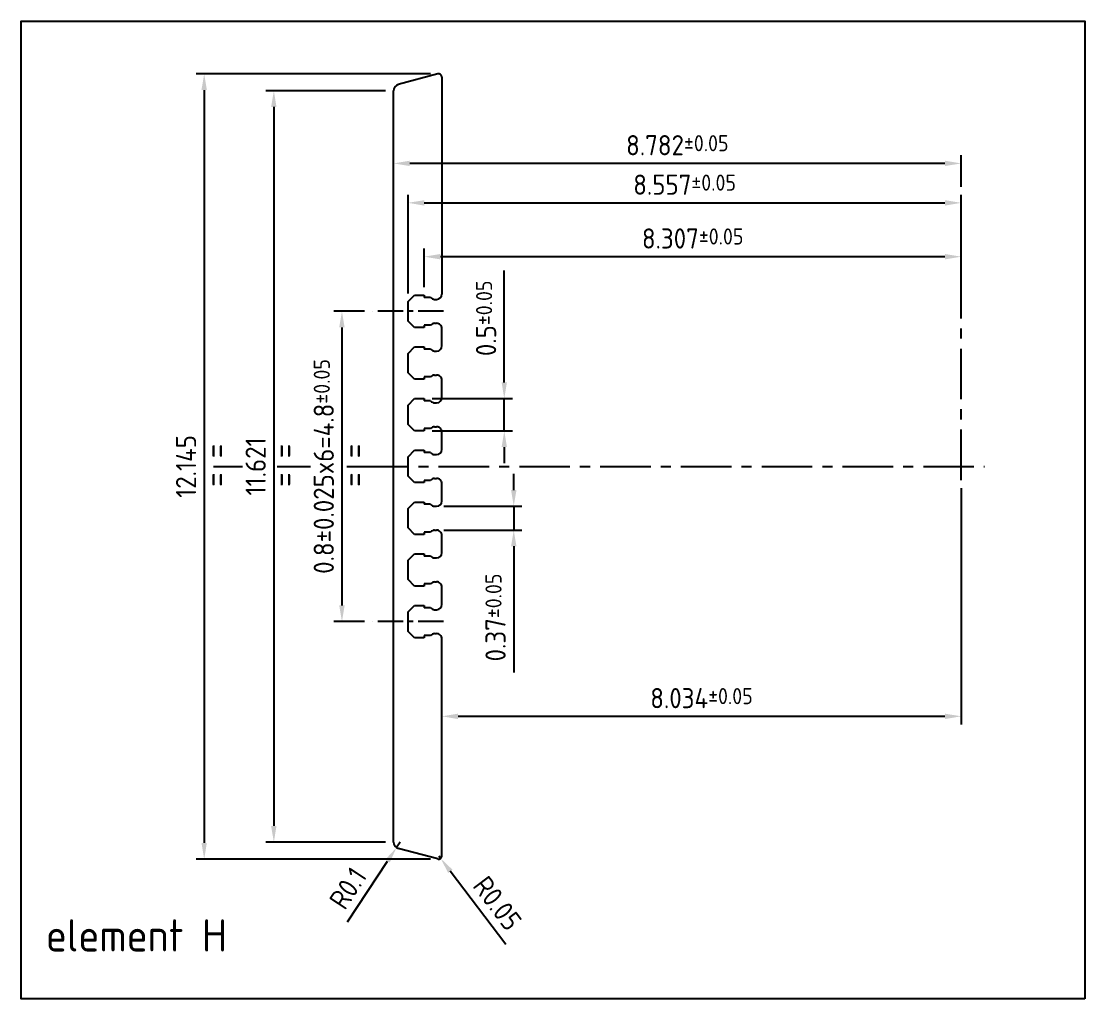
# Model space of a CAD drawing. Extents: x 856 to 1173, y 601 to 779.
# Drawn here: x 1041.2 to 1172.9, y 600.5 to 721.5 of the extents above; entities that cross this region are included whole.
import ezdxf

# ---------------------------------------------------------------- set-up
doc = ezdxf.new("R2010")
doc.units = 0
doc.linetypes.add('AXES', pattern=[2, 1.25, -0.25, 0.25, -0.25])
doc.layers.add('AXIS', color=4, linetype='AXES', lineweight=25)
doc.layers.add('DIMENSIONS', color=3, linetype='Continuous', lineweight=25)
doc.layers.add('leadframe', color=7, linetype='Continuous')
doc.layers.add('top leadframe', color=5, linetype='Continuous')
doc.styles.get("Standard").update_dxf_attribs({"font": 'ISOCP.SHX', "bigfont": 'bigfont.shx'})
doc.dimstyles.new('ST standard', dxfattribs={"dimtxt": 2.5, "dimasz": 3.5, "dimexe": 1, "dimexo": 1, "dimgap": 1, "dimtad": 1, "dimdec": 3, "dimdsep": 46, "dimtxsty": 'STANDARD', "dimcen": 0, "dimclrd": 3, "dimclre": 3, "dimclrt": 1, "dimadec": 0, "dimazin": 2, "dimtol": 1, "dimtp": 0.1, "dimtm": 0.1, "dimtfac": 0.8, "dimtdec": 3, "dimtmove": 0, "dimatfit": 3, "dimfxl": 1, "dimtolj": 2, "dimlwd": -1, "dimlwe": -1, "dimarcsym": 1})
doc.dimstyles.new('ST standard$0', dxfattribs={"dimtxt": 2.5, "dimasz": 2, "dimexe": 1, "dimexo": 1, "dimgap": 1, "dimtad": 1, "dimdec": 3, "dimdsep": 46, "dimtxsty": 'STANDARD', "dimcen": 0, "dimclrd": 3, "dimclre": 3, "dimclrt": 1, "dimadec": 0, "dimazin": 2, "dimtol": 1, "dimtp": 0.1, "dimtm": 0.1, "dimtfac": 0.8, "dimtdec": 3, "dimtmove": 0, "dimatfit": 3, "dimfxl": 1, "dimtolj": 2, "dimlwd": -1, "dimlwe": -1, "dimarcsym": 1})

# ---------------------------------------------------------------- blocks, each defined once
blk = doc.blocks.new('lead top new 1')
at = {"layer": 'top leadframe', "ltscale": 50}
for p, q in [((0.015, 0.423), (0.115, 0.523)), ((0.115, 0.523), (0.415, 0.523)), ((0.415, 0.523), (0.515, 0.423)), ((0.015, 0.273), (0.015, 0.423)), ((0.515, 0.423), (0.515, 0.273)), ((0.05, 0.273), (0.015, 0.273)), ((0.05, 0.173), (0.05, 0.273)), ((0.48, 0.173), (0.48, 0.273)), ((0.515, 0.273), (0.48, 0.273)), ((0.08, 0.111), (0.08, 0.08)), ((0.45, 0.111), (0.45, 0.08))]:
    blk.add_line(p, q, dxfattribs=at)
for centre, start, end in [((0, 0.111), 0, 51.3178), ((0.53, 0.111), 128.6822, 180), ((0, 0.08), 270, 0), ((0.53, 0.08), 180, 270)]:
    blk.add_arc(centre, 0.08, start, end, dxfattribs=at)
blk = doc.blocks.new('leadframe top 12x12 vertical')
at = {"layer": 'top leadframe'}
for p, q in [((0.685, 6.071), (0.074, 5.907)), ((0.685, -6.071), (0.074, -5.907))]:
    blk.add_line(p, q, dxfattribs=at)
at = {"layer": 'top leadframe', "ltscale": 50}
for p, q in [((0.747, 6.023), (0.747, 2.665)), ((0, -5.811), (0, 5.811)), ((0.747, 1.865), (0.747, 2.135)), ((0.747, 1.065), (0.747, 1.335)), ((0.747, 0.265), (0.747, 0.535)), ((0.747, -0.535), (0.747, -0.265)), ((0.747, -1.335), (0.747, -1.065)), ((0.747, -2.135), (0.747, -1.865)), ((0.747, -6.023), (0.747, -2.665))]:
    blk.add_line(p, q, dxfattribs=at)
at = {"layer": 'top leadframe'}
for centre, radius, start, end in [((0.697, 6.023), 0.05, 0, 105), ((0.1, 5.811), 0.1, 105, 180), ((0.1, -5.811), 0.1, 180, 255), ((0.697, -6.023), 0.05, 255, 360)]:
    blk.add_arc(centre, radius, start, end, dxfattribs=at)
at = {"layer": 'top leadframe', "ltscale": 50, "rotation": 90.00000000000003}
for p in [(0.747, 2.135), (0.747, 1.335), (0.747, 0.535), (0.747, -0.265), (0.747, -1.065), (0.747, -1.865), (0.747, -2.665)]:
    blk.add_blockref('lead top new 1', p, dxfattribs=at)
blk = doc.blocks.new('*D32')
at = {"layer": 'Defpoints', "color": 0, "ltscale": 50, "transparency": 16777216}
for p in [(1092.89, 714.99), (1063.87, 617.83), (1092.89, 617.83)]:
    blk.add_point(p, dxfattribs=at)
at = {"layer": 'DIMENSIONS', "color": 3, "linetype": 'ByBlock', "ltscale": 50, "transparency": 16777216}
for p, q in [((1091.89, 714.99), (1062.87, 714.99)), ((1091.89, 617.83), (1062.87, 617.83))]:
    blk.add_line(p, q, dxfattribs=at)
at = {"layer": 'DIMENSIONS', "color": 3, "ltscale": 50, "transparency": 16777216}
blk.add_line((1063.87, 712.99), (1063.87, 619.83), dxfattribs=at)
for points in [[(1063.53, 712.99), (1064.2, 712.99), (1063.87, 714.99)], [(1063.53, 619.83), (1064.2, 619.83), (1063.87, 617.83)]]:
    blk.add_solid(points, dxfattribs=at)
at = {"layer": 'DIMENSIONS', "color": 1, "ltscale": 50, "transparency": 16777216, "insert": (1061.62, 666.41), "char_height": 2.5, "attachment_point": 5, "rotation": 90}
blk.add_mtext('\\A2;12.145', dxfattribs=at)
blk = doc.blocks.new('*D33')
at = {"layer": 'Defpoints', "color": 0, "ltscale": 50, "transparency": 16777216}
for p in [(1087.31, 712.89), (1072.49, 619.92), (1087.31, 619.92)]:
    blk.add_point(p, dxfattribs=at)
at = {"layer": 'DIMENSIONS', "color": 3, "linetype": 'ByBlock', "ltscale": 50, "transparency": 16777216}
for p, q in [((1086.31, 712.89), (1071.49, 712.89)), ((1086.31, 619.92), (1071.49, 619.92))]:
    blk.add_line(p, q, dxfattribs=at)
at = {"layer": 'DIMENSIONS', "color": 3, "ltscale": 50, "transparency": 16777216}
blk.add_line((1072.49, 710.89), (1072.49, 621.92), dxfattribs=at)
for points in [[(1072.15, 710.89), (1072.82, 710.89), (1072.49, 712.89)], [(1072.15, 621.92), (1072.82, 621.92), (1072.49, 619.92)]]:
    blk.add_solid(points, dxfattribs=at)
at = {"layer": 'DIMENSIONS', "color": 1, "ltscale": 50, "transparency": 16777216, "insert": (1070.24, 666.41), "char_height": 2.5, "attachment_point": 5, "rotation": 90}
blk.add_mtext('\\A2;11.621', dxfattribs=at)
blk = doc.blocks.new('*D34')
at = {"layer": 'AXIS', "color": 3, "linetype": 'ByBlock', "ltscale": 50, "transparency": 16777216}
for p, q in [((1102.18, 663.49), (1102.18, 665.49)), ((1093.52, 661.49), (1103.18, 661.49)), ((1102.18, 661.49), (1102.18, 658.53)), ((1093.52, 658.53), (1103.18, 658.53)), ((1102.18, 656.53), (1102.18, 640.92))]:
    blk.add_line(p, q, dxfattribs=at)
at = {"layer": 'AXIS', "color": 3, "ltscale": 50, "transparency": 16777216}
for points in [[(1101.85, 663.49), (1102.52, 663.49), (1102.18, 661.49)], [(1101.85, 656.53), (1102.52, 656.53), (1102.18, 658.53)]]:
    blk.add_solid(points, dxfattribs=at)
at = {"layer": 'Defpoints', "color": 0, "ltscale": 50, "transparency": 16777216}
for p in [(1092.52, 661.49), (1092.52, 658.53), (1102.18, 658.53)]:
    blk.add_point(p, dxfattribs=at)
at = {"layer": 'AXIS', "color": 1, "ltscale": 50, "transparency": 16777216, "insert": (1099.93, 647.72), "char_height": 2.5, "attachment_point": 5, "rotation": 90}
blk.add_mtext('\\A2;0.37{\\H2;±0.05}', dxfattribs=at)
blk = doc.blocks.new('*D35')
at = {"layer": 'AXIS', "color": 3, "linetype": 'ByBlock', "ltscale": 50, "transparency": 16777216}
for p, q in [((1101.01, 676.81), (1101.01, 690.67)), ((1092.1, 674.81), (1102.01, 674.81)), ((1101.01, 670.81), (1101.01, 674.81)), ((1092.1, 670.81), (1102.01, 670.81)), ((1101.01, 668.81), (1101.01, 666.81))]:
    blk.add_line(p, q, dxfattribs=at)
at = {"layer": 'AXIS', "color": 3, "ltscale": 50, "transparency": 16777216}
for points in [[(1100.68, 676.81), (1101.34, 676.81), (1101.01, 674.81)], [(1100.68, 668.81), (1101.34, 668.81), (1101.01, 670.81)]]:
    blk.add_solid(points, dxfattribs=at)
at = {"layer": 'Defpoints', "color": 0, "ltscale": 50, "transparency": 16777216}
for p in [(1091.1, 674.81), (1091.1, 670.81), (1101.01, 670.81)]:
    blk.add_point(p, dxfattribs=at)
at = {"layer": 'AXIS', "color": 1, "ltscale": 50, "transparency": 16777216, "insert": (1098.76, 684.74), "char_height": 2.5, "attachment_point": 5, "rotation": 90}
blk.add_mtext('\\A2;0.5{\\H2;±0.05}', dxfattribs=at)
blk = doc.blocks.new('*D36')
at = {"layer": 'AXIS', "color": 3, "linetype": 'ByBlock', "ltscale": 50, "transparency": 16777216}
for p, q in [((1083.72, 685.61), (1079.92, 685.61)), ((1080.92, 683.61), (1080.92, 649.21)), ((1083.72, 647.21), (1079.92, 647.21))]:
    blk.add_line(p, q, dxfattribs=at)
at = {"layer": 'AXIS', "color": 3, "ltscale": 50, "transparency": 16777216}
for points in [[(1080.58, 683.61), (1081.25, 683.61), (1080.92, 685.61)], [(1080.58, 649.21), (1081.25, 649.21), (1080.92, 647.21)]]:
    blk.add_solid(points, dxfattribs=at)
at = {"layer": 'Defpoints', "color": 0, "ltscale": 50, "transparency": 16777216}
for p in [(1084.72, 685.61), (1080.92, 647.21), (1084.72, 647.21)]:
    blk.add_point(p, dxfattribs=at)
at = {"layer": 'AXIS', "color": 1, "ltscale": 50, "transparency": 16777216, "insert": (1078.67, 666.41), "char_height": 2.5, "attachment_point": 5, "rotation": 90}
blk.add_mtext('\\A2;0.8%%P0.025x6=4.8{\\H2;±0.05}', dxfattribs=at)
blk = doc.blocks.new('*D37')
at = {"layer": 'AXIS', "color": 3, "linetype": 'ByBlock', "ltscale": 50, "transparency": 16777216}
for p, q in [((1157.56, 663.73), (1157.56, 634.49)), ((1093.29, 632.66), (1093.29, 636.49)), ((1095.29, 635.49), (1155.56, 635.49))]:
    blk.add_line(p, q, dxfattribs=at)
at = {"layer": 'AXIS', "color": 3, "ltscale": 50, "transparency": 16777216}
for points in [[(1095.29, 635.82), (1095.29, 635.15), (1093.29, 635.49)], [(1155.56, 635.82), (1155.56, 635.15), (1157.56, 635.49)]]:
    blk.add_solid(points, dxfattribs=at)
at = {"layer": 'Defpoints', "color": 0, "ltscale": 50, "transparency": 16777216}
for p in [(1157.56, 664.73), (1157.56, 635.49), (1093.29, 631.66)]:
    blk.add_point(p, dxfattribs=at)
at = {"layer": 'AXIS', "color": 1, "ltscale": 50, "transparency": 16777216, "insert": (1125.42, 637.74), "char_height": 2.5, "attachment_point": 5}
blk.add_mtext('\\A2;8.034{\\H2;±0.05}', dxfattribs=at)
blk = doc.blocks.new('*D38')
at = {"layer": 'AXIS', "color": 3, "linetype": 'ByBlock', "ltscale": 50, "transparency": 16777216}
for p, q in [((1087.31, 701.03), (1087.31, 704.91)), ((1157.56, 701.03), (1157.56, 704.91)), ((1155.56, 703.91), (1089.31, 703.91))]:
    blk.add_line(p, q, dxfattribs=at)
at = {"layer": 'AXIS', "color": 3, "ltscale": 50, "transparency": 16777216}
for points in [[(1089.31, 704.24), (1089.31, 703.58), (1087.31, 703.91)], [(1155.56, 704.24), (1155.56, 703.58), (1157.56, 703.91)]]:
    blk.add_solid(points, dxfattribs=at)
at = {"layer": 'Defpoints', "color": 0, "ltscale": 50, "transparency": 16777216}
for p in [(1087.31, 703.91), (1087.31, 700.03), (1157.56, 700.03)]:
    blk.add_point(p, dxfattribs=at)
at = {"layer": 'AXIS', "color": 1, "ltscale": 50, "transparency": 16777216, "insert": (1122.43, 706.16), "char_height": 2.5, "attachment_point": 5}
blk.add_mtext('\\A2;8.782{\\H2;±0.05}', dxfattribs=at)
blk = doc.blocks.new('*D39')
at = {"layer": 'AXIS', "color": 3, "linetype": 'ByBlock', "ltscale": 50, "transparency": 16777216}
for p, q in [((1089.1, 687.81), (1089.1, 700.03)), ((1091.1, 699.03), (1155.56, 699.03)), ((1157.56, 687.81), (1157.56, 700.03))]:
    blk.add_line(p, q, dxfattribs=at)
at = {"layer": 'AXIS', "color": 3, "ltscale": 50, "transparency": 16777216}
for points in [[(1091.1, 699.36), (1091.1, 698.69), (1089.1, 699.03)], [(1155.56, 699.36), (1155.56, 698.69), (1157.56, 699.03)]]:
    blk.add_solid(points, dxfattribs=at)
at = {"layer": 'Defpoints', "color": 0, "ltscale": 50, "transparency": 16777216}
for p in [(1157.56, 699.03), (1089.1, 686.81), (1157.56, 686.81)]:
    blk.add_point(p, dxfattribs=at)
at = {"layer": 'AXIS', "color": 1, "ltscale": 50, "transparency": 16777216, "insert": (1123.33, 701.28), "char_height": 2.5, "attachment_point": 5}
blk.add_mtext('\\A2;8.557{\\H2;±0.05}', dxfattribs=at)
blk = doc.blocks.new('*D40')
at = {"layer": 'AXIS', "color": 3, "linetype": 'ByBlock', "ltscale": 50, "transparency": 16777216}
for p, q in [((1091.1, 688.61), (1091.1, 693.37)), ((1093.1, 692.37), (1155.56, 692.37)), ((1157.56, 688.61), (1157.56, 693.37))]:
    blk.add_line(p, q, dxfattribs=at)
at = {"layer": 'AXIS', "color": 3, "ltscale": 50, "transparency": 16777216}
for points in [[(1093.1, 692.7), (1093.1, 692.03), (1091.1, 692.37)], [(1155.56, 692.7), (1155.56, 692.03), (1157.56, 692.37)]]:
    blk.add_solid(points, dxfattribs=at)
at = {"layer": 'Defpoints', "color": 0, "ltscale": 50, "transparency": 16777216}
for p in [(1157.56, 692.37), (1091.1, 687.61), (1157.56, 687.61)]:
    blk.add_point(p, dxfattribs=at)
at = {"layer": 'AXIS', "color": 1, "ltscale": 50, "transparency": 16777216, "insert": (1124.33, 694.62), "char_height": 2.5, "attachment_point": 5}
blk.add_mtext('\\A2;8.307{\\H2;±0.05}', dxfattribs=at)
blk = doc.blocks.new('*D41')
at = {"layer": 'Defpoints', "color": 0, "ltscale": 50, "transparency": 16777216}
for p in [(1092.89, 618.23), (1093.13, 617.91)]:
    blk.add_point(p, dxfattribs=at)
at = {"layer": 'DIMENSIONS', "color": 3, "ltscale": 50, "transparency": 16777216}
for p, q in [((1092.89, 618.23), (1093.13, 617.91)), ((1101.19, 607.26), (1094.33, 616.31))]:
    blk.add_line(p, q, dxfattribs=at)
blk.add_solid([(1094.6, 616.51), (1094.07, 616.11), (1093.13, 617.91)], dxfattribs=at)
at = {"layer": 'DIMENSIONS', "color": 1, "ltscale": 50, "transparency": 16777216, "insert": (1100.16, 612.35), "char_height": 2.5, "attachment_point": 5, "rotation": 307.1592}
blk.add_mtext('\\A2;R0.05', dxfattribs=at)
blk = doc.blocks.new('*D42')
at = {"layer": 'Defpoints', "color": 0, "ltscale": 50, "transparency": 16777216}
for p in [(1087.67, 619.25), (1088.11, 619.92)]:
    blk.add_point(p, dxfattribs=at)
at = {"layer": 'DIMENSIONS', "color": 3, "ltscale": 50, "transparency": 16777216}
for p, q in [((1088.11, 619.92), (1087.67, 619.25)), ((1081.62, 610.06), (1086.57, 617.58))]:
    blk.add_line(p, q, dxfattribs=at)
blk.add_solid([(1086.29, 617.76), (1086.84, 617.4), (1087.67, 619.25)], dxfattribs=at)
at = {"layer": 'DIMENSIONS', "color": 1, "ltscale": 50, "transparency": 16777216, "insert": (1081.66, 614.22), "char_height": 2.5, "attachment_point": 5, "rotation": 56.6564}
blk.add_mtext('\\A2;R0.1', dxfattribs=at)

msp = doc.modelspace()

# ---------------------------------------------------------------- linework, layer by layer
at = {"layer": 'AXIS', "ltscale": 5}
for p, q in [((1157.5603, 664.7277), (1157.5603, 700.0337)), ((1065.0285, 666.4054), (1068.5911, 666.4054)), ((1072.9003, 666.4054), (1077.0343, 666.4054)), ((1081.5316, 666.4054), (1082.8808, 666.4054)), ((1082.8808, 666.4054), (1160.4532, 666.4054))]:
    msp.add_line(p, q, dxfattribs=at)
at = {"layer": 'AXIS', "ltscale": 2.5}
for p, q in [((1093.48, 685.6054), (1084.7226, 685.6054)), ((1093.48, 647.2054), (1084.7226, 647.2054))]:
    msp.add_line(p, q, dxfattribs=at)
at = {"layer": 'top leadframe'}
msp.add_lwpolyline([(1172.8554, 600.5436), (1041.2273, 600.5436), (1041.2273, 721.4978), (1172.8554, 721.4978)], close=True, dxfattribs=at)

# ---------------------------------------------------------------- block references
at = {"layer": 'leadframe', "ltscale": 50, "xscale": 8, "yscale": 8, "zscale": 8}
msp.add_blockref('leadframe top 12x12 vertical', (1087.3053, 666.4054), dxfattribs=at)

# ---------------------------------------------------------------- texts
at = {"layer": 'DIMENSIONS', "ltscale": 50}
for p in [(1066.671, 663.8606), (1075.1008, 663.8606), (1083.7415, 663.8606)]:
    msp.add_text('= =', height=3, rotation=90, dxfattribs=at).set_placement(p)
at = {"layer": 'DIMENSIONS', "color": 1, "ltscale": 50}
msp.add_text('element H', height=4, dxfattribs=at).set_placement((1044.273, 606.3826))

# ---------------------------------------------------------------- dimensions: what is measured, and where the dimension line sits
at = {"layer": 'AXIS', "ltscale": 50}
for base, p1, p2, picture, middle in [((1087.3053, 703.9092), (1157.5603, 700.0337), (1087.3053, 700.0337), '*D38', (1122.4328, 703.9092)), ((1157.5603, 699.0278), (1089.1013, 686.8054), (1157.5603, 686.8054), '*D39', (1123.3308, 699.0278)), ((1157.5603, 692.3676), (1091.1013, 687.6054), (1157.5603, 687.6054), '*D40', (1124.3308, 692.3676)), ((1157.5603, 635.487), (1093.2853, 631.6554), (1157.5603, 664.7277), '*D37', (1125.4228, 635.487))]:
    dim = msp.add_linear_dim(base=base, p1=p1, p2=p2, dimstyle='ST standard$0', override={"dimlfac": 0.125, "dimtp": 0.05, "dimtm": 0.05}, dxfattribs=at)
    dim.commit()
    dim.dimension.update_dxf_attribs({"geometry": picture, "text_midpoint": middle, "dimtype": 128})
dim = msp.add_linear_dim(base=(1101.0113, 670.8054), p1=(1091.1013, 674.8054), p2=(1091.1013, 670.8054), angle=90, dimstyle='ST standard$0', override={"dimlfac": 0.125, "dimtp": 0.05, "dimtm": 0.05}, dxfattribs=at)
dim.commit()
dim.dimension.update_dxf_attribs({"geometry": '*D35', "text_midpoint": (1101.0113, 684.7353), "dimtype": 128})
dim = msp.add_linear_dim(base=(1080.917, 647.2054), p1=(1084.7226, 685.6054), p2=(1084.7226, 647.2054), angle=90, text='0.8%%P0.025x6=<>', dimstyle='ST standard$0', override={"dimlfac": 0.125, "dimtp": 0.05, "dimtm": 0.05}, dxfattribs=at)
dim.commit()
dim.dimension.update_dxf_attribs({"geometry": '*D36', "text_midpoint": (1078.6667, 666.4054)})
dim = msp.add_linear_dim(base=(1102.1841, 658.5254), p1=(1092.5231, 661.4854), p2=(1092.5231, 658.5254), angle=90, dimstyle='ST standard$0', override={"dimlfac": 0.125, "dimtp": 0.05, "dimtm": 0.05}, dxfattribs=at)
dim.commit()
dim.dimension.update_dxf_attribs({"geometry": '*D34', "text_midpoint": (1099.9341, 647.7205)})
at = {"layer": 'DIMENSIONS', "ltscale": 50}
for base, p1, p2, picture, middle in [((1063.8675, 617.8254), (1092.8853, 714.9854), (1092.8853, 617.8254), '*D32', (1061.6172, 666.4054)), ((1072.4882, 619.9203), (1087.3053, 712.8905), (1087.3053, 619.9203), '*D33', (1070.238, 666.4054))]:
    dim = msp.add_linear_dim(base=base, p1=p1, p2=p2, angle=90, dimstyle='ST standard$0', override={"dimlfac": 0.125, "dimtol": 0, "dimtp": 0.025, "dimtm": 0.025}, dxfattribs=at)
    dim.commit()
    dim.dimension.update_dxf_attribs({"geometry": picture, "text_midpoint": middle})
for center, mpoint, picture, middle in [((1088.1053, 619.9203), (1087.6656, 619.252), '*D42', (1081.6635, 614.2233)), ((1092.8853, 618.2254), (1093.1269, 617.9066), '*D41', (1100.1611, 612.3507))]:
    dim = msp.add_radius_dim(center=center, mpoint=mpoint, dimstyle='ST standard', override={"dimasz": 2, "dimlfac": 0.125, "dimtol": 0, "dimtp": 0.025, "dimtm": 0.025}, dxfattribs=at)
    dim.commit()
    dim.dimension.update_dxf_attribs({"geometry": picture, "text_midpoint": middle})

doc.saveas('drawing.dxf')
